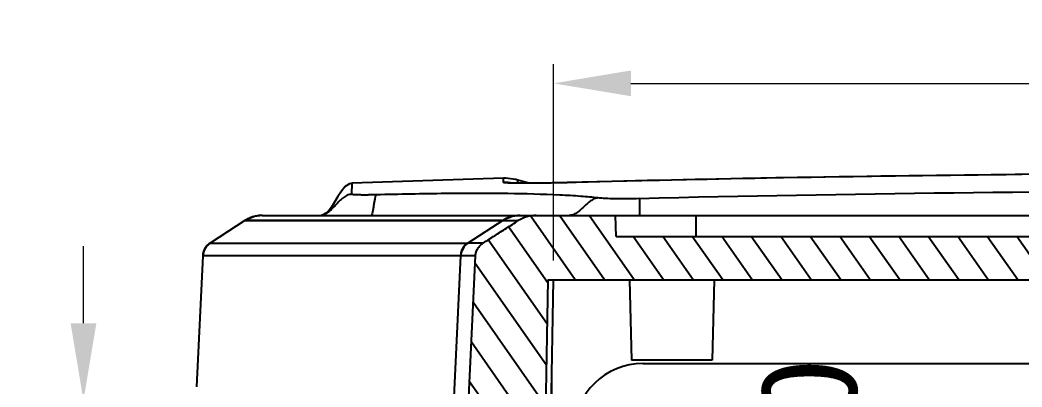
# Model space of a CAD drawing. Header units: millimetres. Extents: x 186 to 1161, y 123 to 802.
# Drawn here: x 495.5 to 557.7, y 486.8 to 509.6 of the extents above; entities that cross this region are included whole.
import ezdxf

# ---------------------------------------------------------------- set-up
doc = ezdxf.new("R2010")
doc.units = ezdxf.units.MM
doc.layers.add('dim', color=3, linetype='Continuous', lineweight=9)
doc.styles.add('FFS', font='')
doc.styles.get('FFS').set_extended_font_data('FangSong_GB2312')
doc.dimstyles.new('YanXiu', dxfattribs={"dimtxt": 2.5, "dimasz": 2.2, "dimexe": 0.66, "dimexo": 0.66, "dimgap": 0.66, "dimtad": 0, "dimzin": 1, "dimdsep": 46, "dimtxsty": 'FFS', "dimcen": 0, "dimclrd": 256, "dimclre": 131, "dimclrt": 42, "dimazin": 0, "dimtfac": 1, "dimtofl": 0, "dimtmove": 0, "dimatfit": 3, "dimfxl": 1, "dimlwd": 5, "dimlwe": 5, "dimarcsym": 0})

# ---------------------------------------------------------------- blocks, each defined once
blk = doc.blocks.new('*D112')
at = {"layer": 'Defpoints', "color": 0}
for p in [(507.879, 485.991), (499.451, 464.991), (507.078, 464.991)]:
    blk.add_point(p, dxfattribs=at)
at = {"layer": 'dim', "lineweight": 5}
for p, q in [((499.451, 490.791), (499.451, 495.591)), ((499.451, 460.191), (499.451, 455.391))]:
    blk.add_line(p, q, dxfattribs=at)
at = {"layer": 'dim', "color": 131, "lineweight": 5}
for p, q in [((506.68, 485.991), (498.251, 485.991)), ((505.878, 464.991), (498.251, 464.991))]:
    blk.add_line(p, q, dxfattribs=at)
at = {"layer": 'dim'}
for points in [[(498.651, 490.791), (500.251, 490.791), (499.451, 485.991)], [(498.651, 460.191), (500.251, 460.191), (499.451, 464.991)]]:
    blk.add_solid(points, dxfattribs=at)
at = {"layer": 'dim', "color": 42, "insert": (499.451, 475.491), "char_height": 6, "attachment_point": 5, "rotation": 90, "style": 'FFS'}
blk.add_mtext('21.0', dxfattribs=at)
blk = doc.blocks.new('*D153')
at = {"layer": 'Defpoints', "color": 0}
for p in [(538.72, 461.991), (544.489, 461.991), (538.807, 456.991)]:
    blk.add_point(p, dxfattribs=at)
at = {"layer": 'dim', "lineweight": 5}
for p, q in [((544.489, 466.791), (544.489, 471.591)), ((544.489, 452.191), (544.489, 447.391))]:
    blk.add_line(p, q, dxfattribs=at)
at = {"layer": 'dim', "color": 131, "lineweight": 5}
for p, q in [((539.92, 461.991), (545.688, 461.991)), ((540.007, 456.991), (545.688, 456.991))]:
    blk.add_line(p, q, dxfattribs=at)
at = {"layer": 'dim'}
for points in [[(543.689, 466.791), (545.289, 466.791), (544.489, 461.991)], [(543.689, 452.191), (545.289, 452.191), (544.489, 456.991)]]:
    blk.add_solid(points, dxfattribs=at)
at = {"layer": 'dim', "color": 42, "insert": (544.489, 480.477), "char_height": 6, "attachment_point": 5, "rotation": 90, "style": 'FFS'}
blk.add_mtext('5.00', dxfattribs=at)
blk = doc.blocks.new('*D167')
at = {"layer": 'Defpoints', "color": 0}
for p in [(617.308, 505.701), (528.632, 493.491), (617.308, 493.491)]:
    blk.add_point(p, dxfattribs=at)
at = {"layer": 'dim', "color": 131, "lineweight": 5}
for p, q in [((528.632, 494.69), (528.632, 506.9)), ((617.308, 494.69), (617.308, 506.9))]:
    blk.add_line(p, q, dxfattribs=at)
at = {"layer": 'dim', "lineweight": 5}
for p, q in [((533.432, 505.701), (562.138, 505.701)), ((612.508, 505.701), (583.802, 505.701))]:
    blk.add_line(p, q, dxfattribs=at)
at = {"layer": 'dim'}
for points in [[(533.432, 506.501), (533.432, 504.901), (528.632, 505.701)], [(612.508, 506.501), (612.508, 504.901), (617.308, 505.701)]]:
    blk.add_solid(points, dxfattribs=at)
at = {"layer": 'dim', "color": 42, "insert": (572.97, 505.701), "char_height": 6, "attachment_point": 5, "style": 'FFS'}
blk.add_mtext('88.68', dxfattribs=at)

msp = doc.modelspace()

# ---------------------------------------------------------------- hatches: boundary and pattern name
at = {"linetype": 'Continuous'}
h = msp.add_hatch(dxfattribs=at)
h.set_pattern_fill('DEFAULT__8', color=2, scale=1.5, angle=125, style=0, pattern_type=0)
h.set_pattern_definition([(125, (335.4924, 614.3217), (-1.228728, -0.860365), [])])
edge = h.paths.add_edge_path()
edge.add_line((618.432, 497.491), (613.47, 497.491))
edge.add_arc((618.433, 495.448), 2.043, 57.47384, 90.01719)
edge.add_spline(control_points=[(619.531, 497.171), (619.778, 497.013), (620.269, 496.7), (621.001, 496.233), (621.485, 495.924), (621.726, 495.77)], knot_values=[0, 0, 0, 0, 0.333333, 0.666667, 1, 1, 1, 1], degree=3, periodic=0)
edge.add_spline(control_points=[(621.726, 495.77), (621.795, 495.727), (621.917, 495.626), (622.063, 495.434), (622.158, 495.213), (622.185, 495.058), (622.189, 494.977)], knot_values=[0, 0, 0, 0, 0.25, 0.5, 0.75, 1, 1, 1, 1], degree=3, periodic=0)
edge.add_line((622.189, 494.977), (623.085, 475.991))
edge.add_line((623.085, 475.991), (621.359, 475.991))
edge.add_line((621.359, 475.991), (621.333, 478.986))
edge.add_line((621.333, 478.986), (621.328, 479.491))
edge.add_line((621.328, 479.491), (619.258, 479.491))
edge.add_line((619.258, 479.491), (619.197, 475.991))
edge.add_line((619.197, 475.991), (618.017, 475.991))
edge.add_line((618.017, 475.991), (617.708, 493.491))
edge.add_line((617.708, 493.491), (582.97, 493.491))
edge.add_line((582.97, 493.491), (582.97, 496.191))
edge.add_line((613.425, 496.191), (582.97, 496.191))
edge.add_line((613.425, 496.191), (613.47, 497.491))
edge = h.paths.add_edge_path()
edge.add_line((582.97, 493.491), (582.97, 496.191))
edge.add_line((582.97, 493.491), (582.97, 496.191))
edge = h.paths.add_edge_path()
edge.add_line((527.541, 497.491), (532.47, 497.491))
edge.add_line((532.516, 496.191), (532.47, 497.491))
edge.add_line((532.516, 496.191), (582.97, 496.191))
edge.add_line((582.97, 493.491), (582.97, 496.191))
edge.add_line((528.264, 493.491), (582.97, 493.491))
edge.add_line((528.264, 493.491), (527.955, 475.991))
edge.add_line((526.777, 475.991), (527.955, 475.991))
edge.add_line((526.777, 475.991), (526.716, 479.491))
edge.add_line((524.647, 479.491), (526.716, 479.491))
edge.add_line((524.647, 479.491), (524.616, 475.991))
edge.add_line((522.893, 475.991), (524.616, 475.991))
edge.add_line((522.893, 475.991), (523.788, 494.977))
edge.add_spline(control_points=[(523.788, 494.977), (523.792, 495.058), (523.819, 495.214), (523.914, 495.435), (524.06, 495.626), (524.182, 495.727), (524.25, 495.77)], knot_values=[0, 0, 0, 0, 0.25, 0.5, 0.75, 1, 1, 1, 1], degree=3, periodic=0)
edge.add_spline(control_points=[(524.25, 495.77), (524.491, 495.924), (524.974, 496.232), (525.704, 496.699), (526.196, 497.013), (526.443, 497.171)], knot_values=[0, 0, 0, 0, 0.333333, 0.666667, 1, 1, 1, 1], degree=3, periodic=0)
edge.add_arc((527.54, 495.451), 2.04, 89.98413, 122.55587)

# ---------------------------------------------------------------- linework, layer by layer
at = {"color": 7, "linetype": 'Continuous'}
for p, q in [((557.704, 500.03), (556.721, 500.02)), ((516.135, 499.499), (515.964, 499.464)), ((516.099, 498.805), (516.135, 499.499)), ((525.525, 499.8), (516.135, 499.499)), ((526.412, 499.692), (526.278, 499.726)), ((526.405, 499.496), (526.412, 499.692)), ((527.138, 499.492), (526.412, 499.692)), ((530.032, 499.542), (529.464, 499.527)), ((529.464, 499.527), (529.464, 499.529)), ((542.899, 499.828), (541.852, 499.808)), ((514.492, 497.623), (514.32, 497.53)), ((514.43, 497.581), (514.321, 497.528)), ((514.334, 497.533), (514.326, 497.53)), ((509.472, 497.171), (507.306, 495.77)), ((509.473, 497.171), (507.307, 495.77)), ((509.476, 497.171), (509.788, 497.171)), ((510.022, 497.417), (510.019, 497.416)), ((510.56, 497.491), (510.022, 497.417)), ((510.023, 497.417), (510.023, 497.417)), ((510.552, 497.491), (608.47, 497.491)), ((510.56, 497.491), (510.561, 497.491)), ((514.864, 497.171), (516.716, 497.171)), ((516.716, 497.171), (517.447, 497.171)), ((525.473, 497.171), (523.307, 495.77)), ((525.692, 497.171), (525.833, 497.171)), ((526.069, 497.43), (525.774, 497.31)), ((525.833, 497.171), (526.443, 497.171)), ((526.405, 497.472), (526.069, 497.43)), ((527.541, 497.491), (532.47, 497.491)), ((532.516, 496.191), (532.47, 497.491)), ((532.516, 496.191), (532.47, 497.491)), ((537.47, 497.491), (537.47, 496.191)), ((507.263, 495.738), (507.04, 495.514)), ((507.176, 495.667), (507.06, 495.541)), ((507.192, 495.675), (507.084, 495.571)), ((507.207, 495.695), (507.086, 495.573)), ((507.238, 495.722), (507.119, 495.614)), ((507.247, 495.721), (507.157, 495.65)), ((507.218, 495.7), (507.176, 495.667)), ((507.23, 495.712), (507.207, 495.695)), ((507.306, 495.77), (507.238, 495.722)), ((523.308, 495.77), (523.053, 495.532)), ((523.186, 495.677), (523.053, 495.532)), ((523.22, 495.699), (523.151, 495.644)), ((523.245, 495.722), (523.186, 495.677)), ((523.504, 495.77), (523.307, 495.77)), ((523.95, 495.77), (523.504, 495.77)), ((524.25, 495.77), (523.95, 495.77)), ((532.516, 496.191), (613.425, 496.191)), ((532.516, 496.191), (582.97, 496.191)), ((506.926, 495.276), (506.853, 494.977)), ((506.919, 495.272), (506.853, 494.977)), ((506.878, 495.171), (506.857, 495.031)), ((506.88, 495.145), (506.871, 495.103)), ((506.894, 495.203), (506.873, 495.114)), ((506.935, 495.336), (506.878, 495.171)), ((507.017, 495.485), (506.935, 495.336)), ((507.04, 495.514), (506.97, 495.367)), ((507.157, 495.65), (506.985, 495.399)), ((507.119, 495.614), (507.017, 495.485)), ((522.947, 495.356), (522.883, 495.168)), ((523.023, 495.49), (522.926, 495.309)), ((523.053, 495.532), (522.947, 495.356)), ((523.151, 495.644), (523.023, 495.49)), ((506.85, 494.977), (506.471, 486.828)), ((506.851, 494.977), (506.472, 486.828)), ((523.788, 494.977), (506.85, 494.977)), ((522.851, 494.977), (521.967, 475.991)), ((522.893, 475.991), (523.788, 494.977)), ((522.893, 475.991), (523.788, 494.977)), ((528.264, 493.491), (527.955, 475.991)), ((528.264, 493.491), (527.955, 475.991)), ((528.264, 493.491), (617.708, 493.491)), ((528.264, 493.491), (582.97, 493.491)), ((528.327, 475.991), (528.632, 493.491)), ((533.339, 493.491), (533.47, 488.491)), ((538.601, 493.491), (538.47, 488.491)), ((538.471, 488.491), (533.47, 488.491)), ((534.182, 488.291), (611.759, 488.291)), ((528.523, 475.991), (528.531, 487.666))]:
    msp.add_line(p, q, dxfattribs=at)
for points in [[(572.97, 500.102), (557.272, 500.027), (542.428, 499.821), (529.464, 499.529)], [(515.964, 499.464), (515.697, 499.288), (515.46, 499.007)], [(526.278, 499.726), (525.638, 499.801), (525.525, 499.8)], [(529.464, 499.529), (529.03, 499.518), (528.539, 499.508), (528.075, 499.5), (527.648, 499.495), (527.261, 499.493), (526.917, 499.492), (526.622, 499.493), (526.376, 499.497), (526.182, 499.501), (526.047, 499.506), (526.021, 499.507)], [(515.46, 499.007), (515.242, 498.67), (515.034, 498.32), (514.838, 498.01)], [(514.434, 497.583), (514.426, 497.578), (514.419, 497.574), (514.411, 497.57), (514.404, 497.566), (514.396, 497.561), (514.389, 497.557), (514.381, 497.554), (514.373, 497.55), (514.366, 497.546), (514.358, 497.543), (514.35, 497.539), (514.342, 497.536), (514.334, 497.533)], [(514.501, 497.63), (514.487, 497.619), (514.479, 497.613), (514.471, 497.608), (514.463, 497.602), (514.456, 497.597), (514.448, 497.592), (514.441, 497.588), (514.434, 497.583)], [(514.838, 498.01), (514.697, 497.823), (514.624, 497.742), (514.584, 497.701), (514.558, 497.677), (514.54, 497.662), (514.526, 497.65), (514.514, 497.64), (514.504, 497.633), (514.495, 497.626)], [(510.559, 497.491), (510.068, 497.43), (509.563, 497.226), (509.473, 497.171)], [(509.961, 497.391), (509.523, 497.201), (509.475, 497.171)], [(507.307, 495.77), (507.248, 495.729), (507.111, 495.604), (506.996, 495.45), (506.91, 495.272), (506.861, 495.076), (506.851, 494.977)], [(507.179, 495.67), (506.944, 495.35), (506.937, 495.32)], [(507.309, 495.77), (507.138, 495.631), (507.134, 495.625)], [(523.307, 495.77), (523.146, 495.641), (522.924, 495.309), (522.851, 494.977)], [(523.238, 495.716), (523.107, 495.598), (522.974, 495.41)], [(507.084, 495.571), (506.961, 495.384), (506.95, 495.354)], [(507.06, 495.541), (506.965, 495.392), (506.963, 495.387)], [(507.086, 495.573), (506.983, 495.425), (506.972, 495.401)], [(522.974, 495.41), (522.886, 495.19), (522.853, 494.977)], [(522.926, 495.309), (522.867, 495.105), (522.853, 494.977)], [(523.053, 495.532), (522.887, 495.195), (522.88, 495.147)]]:
    msp.add_lwpolyline(points, dxfattribs=at)
for centre, radius, start, end in [((572.905, -1156.762), 1656.861, 90.559696, 91.037704), ((525.61, 496.542), 3.001, 80.35319, 91.66955), ((571.626, -1086.186), 1586.274, 91.075485, 91.502532), ((572.97, -1120.087), 1619.09, 88.619616, 91.380384), ((510.558, 495.491), 2, 90, 122.8837), ((510.56, 495.491), 2, 98.89549, 122.88737), ((510.56, 495.491), 2, 105.06357, 110.31344), ((510.56, 495.491), 2, 91.88381, 99.41833), ((526.558, 495.491), 2, 90, 122.88208), ((526.56, 495.491), 2, 94.62567, 122.88619), ((526.56, 495.491), 2, 94.63554, 122.8873), ((527.54, 495.451), 2.04, 89.98413, 122.55587), ((527.54, 495.451), 2.04, 89.98413, 122.55587), ((534.182, 483.991), 4.3, 90, 178.5)]:
    msp.add_arc(centre, radius, start, end, dxfattribs=at)
for points, start_tangent, end_tangent in [([(525.522, 499.542), (525.523, 499.604), (525.526, 499.663), (525.528, 499.713), (525.53, 499.751), (525.53, 499.777), (525.526, 499.799), (525.526, 499.798)], (-0.000381, 1), (-0.726293, -0.687386)), ([(526.115, 499.497), (525.975, 499.5), (525.863, 499.504), (525.775, 499.508), (525.705, 499.513), (525.649, 499.517), (525.604, 499.521), (525.569, 499.526), (525.543, 499.531), (525.522, 499.542)], (-0.999739, 0.022828), (0.002542, 0.999997)), ([(526.764, 499.489), (526.501, 499.491), (526.288, 499.493), (526.115, 499.497)], (-0.999996, 0.002721), (-0.999739, 0.022828)), ([(529.464, 499.527), (528.994, 499.516), (528.48, 499.505), (527.956, 499.497), (527.484, 499.492), (527.089, 499.489), (526.764, 499.489)], (-0.999638, -0.026901), (-0.999996, 0.002721)), ([(516.099, 498.805), (515.817, 498.741), (515.563, 498.588), (515.326, 498.377), (515.099, 498.137), (514.872, 497.899), (514.636, 497.692), (514.518, 497.613)], (-0.999345, -0.036178), (-0.86182, -0.507214)), ([(517.629, 498.771), (517.318, 498.764), (517.025, 498.761), (516.76, 498.761), (516.531, 498.764), (516.347, 498.77), (516.211, 498.78), (516.162, 498.785), (516.127, 498.791), (516.106, 498.798), (516.099, 498.805)], (-0.999667, -0.025807), (0.052336, 0.99863)), ([(517.629, 498.771), (517.603, 498.749), (517.58, 498.703), (517.537, 498.553), (517.498, 498.347), (517.461, 498.115), (517.425, 497.885), (517.388, 497.685), (517.348, 497.544), (517.326, 497.505), (517.302, 497.491)], (-0.955169, -0.296061), (-1, 0)), ([(531.4, 498.579), (530.322, 498.678), (529.014, 498.755), (525.793, 498.845), (521.92, 498.848), (517.629, 498.771)], (-0.993535, 0.113526), (-0.999667, -0.025807)), ([(531.4, 498.579), (531.156, 498.521), (530.928, 498.393), (530.711, 498.218), (530.499, 498.02), (530.287, 497.825), (530.069, 497.656), (529.839, 497.536), (529.592, 497.491)], (-0.998274, -0.058733), (-1, 0)), ([(533.967, 498.534), (533.177, 498.522), (532.448, 498.526), (531.84, 498.546), (531.4, 498.579)], (-0.99971, -0.024091), (-0.993535, 0.113526)), ([(533.967, 498.534), (533.965, 498.496), (533.964, 498.418), (533.964, 498.31), (533.964, 498.181), (533.965, 497.898), (533.967, 497.647), (533.969, 497.491)], (-0.133009, -0.991115), (0.0136, -0.999908)), ([(514.518, 497.613), (514.381, 497.546), (514.225, 497.502)], (-0.86182, -0.507214), (-0.985033, -0.172367)), ([(525.473, 497.171), (524.62, 497.171), (523.71, 497.171), (522.873, 497.171), (522.111, 497.171), (521.418, 497.171), (520.785, 497.171), (520.203, 497.171), (519.661, 497.171), (519.155, 497.171), (518.683, 497.171), (518.249, 497.171), (517.852, 497.171), (517.487, 497.171), (517.151, 497.171), (516.837, 497.171), (516.544, 497.171), (516.276, 497.171), (516.034, 497.171), (515.815, 497.171), (515.61, 497.171), (515.409, 497.171), (515.209, 497.171), (515.009, 497.171), (514.814, 497.171), (514.628, 497.171), (514.443, 497.171), (514.251, 497.171), (514.045, 497.171), (513.826, 497.171), (513.61, 497.171), (513.377, 497.171), (513.1, 497.171), (512.792, 497.171), (512.456, 497.171), (512.111, 497.171), (511.777, 497.17), (511.457, 497.171), (511.152, 497.171), (510.869, 497.171), (510.615, 497.171), (510.393, 497.171), (510.203, 497.171), (510.045, 497.17), (509.92, 497.17), (509.82, 497.171), (509.741, 497.171), (509.681, 497.171), (509.634, 497.171), (509.596, 497.171), (509.567, 497.171), (509.543, 497.171), (509.523, 497.17), (509.495, 497.171), (509.477, 497.171), (509.509, 497.171), (509.539, 497.171), (509.579, 497.171), (509.632, 497.171), (509.7, 497.171), (509.788, 497.171), (509.899, 497.17), (510.037, 497.171), (510.198, 497.17), (510.377, 497.17), (510.568, 497.17), (510.76, 497.171), (510.948, 497.171), (511.136, 497.171), (511.324, 497.171), (511.519, 497.171), (511.727, 497.171), (511.959, 497.171), (512.218, 497.171), (512.504, 497.171), (512.816, 497.171), (513.153, 497.171), (513.522, 497.171), (513.925, 497.171), (514.368, 497.171), (514.864, 497.171), (515.42, 497.171), (516.04, 497.171), (516.716, 497.171), (517.447, 497.171), (518.233, 497.171), (519.061, 497.171), (519.891, 497.171), (520.661, 497.171), (521.321, 497.171), (521.874, 497.171), (522.352, 497.17), (522.784, 497.171), (523.188, 497.171), (523.563, 497.17), (523.902, 497.17), (524.204, 497.17), (524.474, 497.171), (524.7, 497.171), (524.881, 497.171), (525.025, 497.171), (525.143, 497.171), (525.242, 497.171), (525.323, 497.171), (525.385, 497.171), (525.426, 497.171), (525.45, 497.171), (525.472, 497.171), (525.491, 497.171), (525.515, 497.171), (525.552, 497.171), (525.581, 497.171), (525.614, 497.171), (525.651, 497.171), (525.692, 497.171)], (-1, 0), (1, 0.00025)), ([(525.472, 497.171), (524.62, 497.171), (523.71, 497.171), (522.873, 497.171), (522.111, 497.171), (521.418, 497.171), (520.785, 497.171), (520.203, 497.171), (519.661, 497.171), (519.155, 497.171), (518.683, 497.171), (518.249, 497.171), (517.852, 497.171), (517.487, 497.171), (517.151, 497.171), (516.837, 497.171), (516.544, 497.171), (516.276, 497.171), (516.034, 497.171), (515.815, 497.171), (515.61, 497.171), (515.409, 497.171), (515.209, 497.171), (515.009, 497.171), (514.814, 497.171), (514.628, 497.171), (514.443, 497.171), (514.251, 497.171), (514.045, 497.171), (513.826, 497.171), (513.61, 497.171), (513.377, 497.171), (513.1, 497.171), (512.792, 497.171), (512.456, 497.171), (512.111, 497.171), (511.777, 497.17), (511.457, 497.171), (511.152, 497.171), (510.869, 497.171), (510.615, 497.171), (510.393, 497.171), (510.203, 497.171), (510.045, 497.17), (509.92, 497.17), (509.82, 497.171), (509.741, 497.171), (509.681, 497.171), (509.634, 497.171), (509.596, 497.171), (509.567, 497.171), (509.543, 497.171), (509.523, 497.17), (509.495, 497.171), (509.477, 497.171), (509.509, 497.171), (509.539, 497.171), (509.579, 497.171), (509.632, 497.171), (509.7, 497.171), (509.788, 497.171), (509.899, 497.17), (510.037, 497.171), (510.198, 497.17), (510.377, 497.17), (510.568, 497.17), (510.76, 497.171), (510.948, 497.171), (511.136, 497.171), (511.324, 497.171), (511.519, 497.171), (511.727, 497.171), (511.959, 497.171), (512.218, 497.171), (512.504, 497.171), (512.816, 497.171), (513.153, 497.171), (513.522, 497.171), (513.925, 497.171), (514.368, 497.171), (514.864, 497.171), (515.42, 497.171), (516.04, 497.171), (516.716, 497.171), (517.447, 497.171)], (-1, 0), (1, -0.000066)), ([(509.788, 497.171), (509.899, 497.17), (510.037, 497.171), (510.198, 497.17), (510.377, 497.17), (510.568, 497.17), (510.76, 497.171)], (0.999999, -0.001593), (0.999998, 0.001758)), ([(510.76, 497.171), (510.948, 497.171), (511.136, 497.171), (511.324, 497.171)], (0.999998, 0.001758), (1, -0.000122)), ([(511.324, 497.171), (511.519, 497.171), (511.727, 497.171), (511.959, 497.171), (512.218, 497.171), (512.504, 497.171), (512.816, 497.171), (513.153, 497.171), (513.522, 497.171), (513.925, 497.171), (514.368, 497.171), (514.864, 497.171)], (1, -0.000122), (1, -0.00016)), ([(524.25, 495.77), (524.975, 496.233), (525.705, 496.699), (526.443, 497.171)], (0.843003, 0.537909), (0.84259, 0.538555)), ([(524.25, 495.77), (524.975, 496.233), (525.705, 496.699), (526.443, 497.171)], (0.843003, 0.537909), (0.84259, 0.538555)), ([(507.309, 495.77), (507.336, 495.77), (507.376, 495.77), (507.405, 495.77), (507.44, 495.77), (507.483, 495.77), (507.535, 495.77), (507.599, 495.77), (507.679, 495.77), (507.779, 495.77), (507.902, 495.77), (508.055, 495.77), (508.24, 495.77), (508.468, 495.77), (508.744, 495.77), (509.072, 495.771), (509.447, 495.77), (509.85, 495.77), (510.254, 495.77), (510.638, 495.77), (510.995, 495.77), (511.324, 495.77), (511.624, 495.77), (511.897, 495.77), (512.146, 495.77), (512.374, 495.77), (512.588, 495.77), (512.795, 495.77), (513.005, 495.77), (513.225, 495.77), (513.465, 495.77), (513.73, 495.77), (514.021, 495.77), (514.336, 495.77), (514.673, 495.77), (515.035, 495.77), (515.431, 495.77), (515.871, 495.77), (516.363, 495.77), (516.909, 495.77), (517.51, 495.77), (518.163, 495.77), (518.871, 495.77), (519.645, 495.77), (520.502, 495.77), (521.456, 495.77), (522.51, 495.77), (523.307, 495.77)], (-0.035577, -0.999367), (1, 0.000001)), ([(523.788, 494.977), (523.828, 495.212), (523.923, 495.43), (524.066, 495.62), (524.25, 495.77)], (0.0471, 0.99889), (0.843003, 0.537909)), ([(523.788, 494.977), (523.828, 495.212), (523.923, 495.43), (524.066, 495.62), (524.25, 495.77)], (0.0471, 0.99889), (0.843003, 0.537909))]:
    msp.add_spline(points, degree=3, dxfattribs=dict(at, start_tangent=start_tangent, end_tangent=end_tangent))

# ---------------------------------------------------------------- dimensions: what is measured, and where the dimension line sits
at = {"layer": 'dim'}
dim = msp.add_linear_dim(base=(617.308, 505.701), p1=(528.632, 493.491), p2=(617.308, 493.491), dimstyle='YanXiu', override={"dimtxt": 6, "dimasz": 4.8, "dimexe": 1.1994, "dimexo": 1.1994, "dimgap": 1.1994}, dxfattribs=at)
dim.commit()
dim.dimension.update_dxf_attribs({"geometry": '*D167', "text_midpoint": (572.97, 505.701)})
for base, p1, p2, override, picture, middle in [((499.451, 464.991), (507.879, 485.991), (507.078, 464.991), {"dimtxt": 6, "dimasz": 4.8, "dimexe": 1.1994, "dimexo": 1.1994, "dimgap": 1.1994, "dimdec": 1}, '*D112', (499.451, 475.491)), ((544.489, 461.991), (538.807, 456.991), (538.72, 461.991), {"dimtxt": 6, "dimasz": 4.8, "dimexe": 1.1994, "dimexo": 1.1994, "dimgap": 1.1994}, '*D153', (544.489, 480.477))]:
    dim = msp.add_linear_dim(base=base, p1=p1, p2=p2, angle=90, dimstyle='YanXiu', override=override, dxfattribs=at)
    dim.commit()
    dim.dimension.update_dxf_attribs({"geometry": picture, "text_midpoint": middle})

doc.saveas('drawing.dxf')
